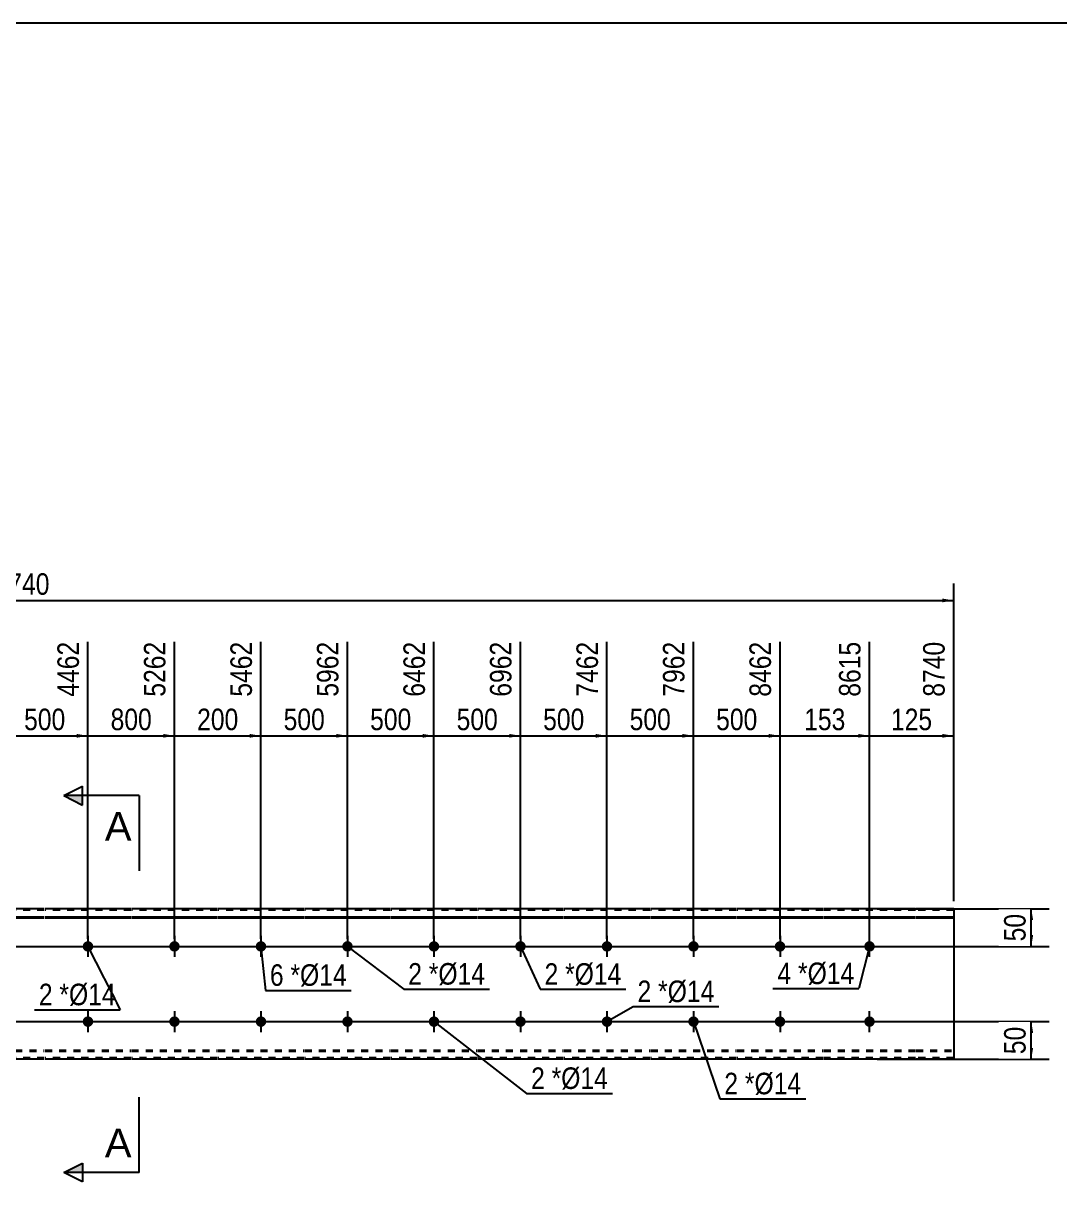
# Model space of a CAD drawing. Header units: millimetres. Extents: x -70 to 333, y -149 to 128.
# Drawn here: x 124 to 261.8, y -26.3 to 127.8 of the extents above; entities that cross this region are included whole.
import ezdxf

# ---------------------------------------------------------------- set-up
doc = ezdxf.new("R2010")
doc.units = ezdxf.units.MM
doc.linetypes.add('DXK_LINE_DOT1', pattern=[1.8814, 0.9407, -0.9407])
doc.styles.add('Arial', font='ARIAL.TTF', dxfattribs={"height": 0.2})
doc.styles.add('Arial Narrow', font='ARIALN.TTF', dxfattribs={"height": 0.2})

# ---------------------------------------------------------------- blocks, each defined once
blk = doc.blocks.new('Unknown-629093119-1864')
at = {"color": 5, "linetype": 'Continuous'}
blk.add_line((332.8, 127.75), (-67.2, 127.75), dxfattribs=at)
blk = doc.blocks.new('Part-629093119-1218 - 1203')
at = {"color": 2, "linetype": 'Continuous'}
for p, q in [((126.8, 10), (115.4, 10)), ((138.3, 10), (126.9, 10)), ((149.8, 10), (138.4, 10)), ((161.3, 10), (149.9, 10)), ((172.8, 10), (161.4, 10)), ((184.3, 10), (172.9, 10)), ((195.8, 10), (184.4, 10)), ((207.3, 10), (195.9, 10)), ((218.8, 10), (207.4, 10)), ((230.3, 10), (218.9, 10)), ((242.59, 10), (230.4, 10)), ((247.69, 10), (242.69, 10)), ((247.69, 10), (247.69, -10)), ((115.4, 8.94), (126.8, 8.94)), ((115.4, 8.81), (126.8, 8.81)), ((126.9, 8.94), (138.3, 8.94)), ((126.9, 8.81), (138.3, 8.81)), ((138.4, 8.94), (149.8, 8.94)), ((138.4, 8.81), (149.8, 8.81)), ((149.9, 8.94), (161.3, 8.94)), ((149.9, 8.81), (161.3, 8.81)), ((161.4, 8.94), (172.8, 8.94)), ((161.4, 8.81), (172.8, 8.81)), ((172.9, 8.94), (184.3, 8.94)), ((172.9, 8.81), (184.3, 8.81)), ((184.4, 8.94), (195.8, 8.94)), ((184.4, 8.81), (195.8, 8.81)), ((195.9, 8.94), (207.3, 8.94)), ((195.9, 8.81), (207.3, 8.81)), ((207.4, 8.94), (218.8, 8.94)), ((207.4, 8.81), (218.8, 8.81)), ((218.9, 8.94), (230.3, 8.94)), ((218.9, 8.81), (230.3, 8.81)), ((230.4, 8.94), (242.59, 8.94)), ((230.4, 8.81), (242.59, 8.81)), ((242.69, 8.94), (247.69, 8.94)), ((242.69, 8.81), (247.69, 8.81)), ((126.8, -10), (115.4, -10)), ((138.3, -10), (126.9, -10)), ((149.8, -10), (138.4, -10)), ((161.3, -10), (149.9, -10)), ((172.8, -10), (161.4, -10)), ((184.3, -10), (172.9, -10)), ((195.8, -10), (184.4, -10)), ((207.3, -10), (195.9, -10)), ((218.8, -10), (207.4, -10)), ((230.3, -10), (218.9, -10)), ((242.59, -10), (230.4, -10)), ((247.69, -10), (242.69, -10))]:
    blk.add_line(p, q, dxfattribs=at)
at = {"color": 7, "linetype": 'DXK_LINE_DOT1'}
for p, q in [((126.8, 9.82), (115.4, 9.82)), ((138.3, 9.82), (126.9, 9.82)), ((149.8, 9.82), (138.4, 9.82)), ((161.3, 9.82), (149.9, 9.82)), ((172.8, 9.82), (161.4, 9.82)), ((184.3, 9.82), (172.9, 9.82)), ((195.8, 9.82), (184.4, 9.82)), ((207.3, 9.82), (195.9, 9.82)), ((218.8, 9.82), (207.4, 9.82)), ((230.3, 9.82), (218.9, 9.82)), ((242.59, 9.82), (230.4, 9.82)), ((247.69, 9.82), (242.69, 9.82)), ((115.4, -8.81), (126.8, -8.81)), ((115.4, -8.94), (126.8, -8.94)), ((126.9, -8.81), (138.3, -8.81)), ((126.9, -8.94), (138.3, -8.94)), ((138.4, -8.81), (149.8, -8.81)), ((138.4, -8.94), (149.8, -8.94)), ((149.9, -8.81), (161.3, -8.81)), ((149.9, -8.94), (161.3, -8.94)), ((161.4, -8.81), (172.8, -8.81)), ((161.4, -8.94), (172.8, -8.94)), ((172.9, -8.81), (184.3, -8.81)), ((172.9, -8.94), (184.3, -8.94)), ((184.4, -8.81), (195.8, -8.81)), ((184.4, -8.94), (195.8, -8.94)), ((195.9, -8.81), (207.3, -8.81)), ((195.9, -8.94), (207.3, -8.94)), ((207.4, -8.81), (218.8, -8.81)), ((207.4, -8.94), (218.8, -8.94)), ((218.9, -8.81), (230.3, -8.81)), ((218.9, -8.94), (230.3, -8.94)), ((230.4, -8.81), (242.59, -8.81)), ((230.4, -8.94), (242.59, -8.94)), ((242.69, -8.81), (247.69, -8.81)), ((242.69, -8.94), (247.69, -8.94)), ((126.8, -9.82), (115.4, -9.82)), ((138.3, -9.82), (126.9, -9.82)), ((149.8, -9.82), (138.4, -9.82)), ((161.3, -9.82), (149.9, -9.82)), ((172.8, -9.82), (161.4, -9.82)), ((184.3, -9.82), (172.9, -9.82)), ((195.8, -9.82), (184.4, -9.82)), ((207.3, -9.82), (195.9, -9.82)), ((218.8, -9.82), (207.4, -9.82)), ((230.3, -9.82), (218.9, -9.82)), ((242.59, -9.82), (230.4, -9.82)), ((247.69, -9.82), (242.69, -9.82))]:
    blk.add_line(p, q, dxfattribs=at)
blk = doc.blocks.new('Bolt-629093119-1219 - 1203')
at = {"linetype": 'Continuous'}
for points in [[(144.8, 5, -1), (143.4, 5, -1)], [(144.8, -5, -1), (143.4, -5, -1)]]:
    blk.add_hatch(color=3, dxfattribs=at).paths.add_polyline_path(points)
at = {"color": 3, "linetype": 'Continuous'}
for p, q in [((144.1, 6.4), (144.1, 3.6)), ((142.7, 5), (145.5, 5)), ((144.1, -3.6), (144.1, -6.4)), ((142.7, -5), (145.5, -5))]:
    blk.add_line(p, q, dxfattribs=at)
blk = doc.blocks.new('Bolt-629093119-1220 - 1203')
at = {"linetype": 'Continuous'}
for points in [[(144.8, 5, -1), (143.4, 5, -1)], [(144.8, -5, -1), (143.4, -5, -1)]]:
    blk.add_hatch(color=3, dxfattribs=at).paths.add_polyline_path(points)
at = {"color": 3, "linetype": 'Continuous'}
for p, q in [((144.1, 6.4), (144.1, 3.6)), ((142.7, 5), (145.5, 5)), ((144.1, -3.6), (144.1, -6.4)), ((142.7, -5), (145.5, -5))]:
    blk.add_line(p, q, dxfattribs=at)
blk = doc.blocks.new('Bolt-629093119-1221 - 1203')
at = {"linetype": 'Continuous'}
for points in [[(235.8, 5, -1), (237.2, 5, -1)], [(235.8, -5, -1), (237.2, -5, -1)]]:
    blk.add_hatch(color=3, dxfattribs=at).paths.add_polyline_path(points)
at = {"color": 3, "linetype": 'Continuous'}
for p, q in [((236.5, 3.6), (236.5, 6.4)), ((235.1, 5), (237.9, 5)), ((236.5, -6.4), (236.5, -3.6)), ((235.1, -5), (237.9, -5))]:
    blk.add_line(p, q, dxfattribs=at)
blk = doc.blocks.new('Bolt-629093119-1228 - 1203')
at = {"linetype": 'Continuous'}
for points in [[(156.3, 5, -1), (154.9, 5, -1)], [(156.3, -5, -1), (154.9, -5, -1)]]:
    blk.add_hatch(color=3, dxfattribs=at).paths.add_polyline_path(points)
at = {"color": 3, "linetype": 'Continuous'}
for p, q in [((155.6, 6.4), (155.6, 3.6)), ((154.2, 5), (157, 5)), ((155.6, -3.6), (155.6, -6.4)), ((154.2, -5), (157, -5))]:
    blk.add_line(p, q, dxfattribs=at)
blk = doc.blocks.new('Bolt-629093119-1229 - 1203')
at = {"linetype": 'Continuous'}
for points in [[(167.8, 5, -1), (166.4, 5, -1)], [(167.8, -5, -1), (166.4, -5, -1)]]:
    blk.add_hatch(color=3, dxfattribs=at).paths.add_polyline_path(points)
at = {"color": 3, "linetype": 'Continuous'}
for p, q in [((167.1, 6.4), (167.1, 3.6)), ((165.7, 5), (168.5, 5)), ((167.1, -3.6), (167.1, -6.4)), ((165.7, -5), (168.5, -5))]:
    blk.add_line(p, q, dxfattribs=at)
blk = doc.blocks.new('Bolt-629093119-1230 - 1203')
at = {"linetype": 'Continuous'}
for points in [[(179.3, 5, -1), (177.9, 5, -1)], [(179.3, -5, -1), (177.9, -5, -1)]]:
    blk.add_hatch(color=3, dxfattribs=at).paths.add_polyline_path(points)
at = {"color": 3, "linetype": 'Continuous'}
for p, q in [((178.6, 6.4), (178.6, 3.6)), ((177.2, 5), (180, 5)), ((178.6, -3.6), (178.6, -6.4)), ((177.2, -5), (180, -5))]:
    blk.add_line(p, q, dxfattribs=at)
blk = doc.blocks.new('Bolt-629093119-1231 - 1203')
at = {"linetype": 'Continuous'}
for points in [[(190.8, 5, -1), (189.4, 5, -1)], [(190.8, -5, -1), (189.4, -5, -1)]]:
    blk.add_hatch(color=3, dxfattribs=at).paths.add_polyline_path(points)
at = {"color": 3, "linetype": 'Continuous'}
for p, q in [((190.1, 6.4), (190.1, 3.6)), ((188.7, 5), (191.5, 5)), ((190.1, -3.6), (190.1, -6.4)), ((188.7, -5), (191.5, -5))]:
    blk.add_line(p, q, dxfattribs=at)
blk = doc.blocks.new('Bolt-629093119-1232 - 1203')
at = {"linetype": 'Continuous'}
for points in [[(202.3, 5, -1), (200.9, 5, -1)], [(202.3, -5, -1), (200.9, -5, -1)]]:
    blk.add_hatch(color=3, dxfattribs=at).paths.add_polyline_path(points)
at = {"color": 3, "linetype": 'Continuous'}
for p, q in [((201.6, 6.4), (201.6, 3.6)), ((200.2, 5), (203, 5)), ((201.6, -3.6), (201.6, -6.4)), ((200.2, -5), (203, -5))]:
    blk.add_line(p, q, dxfattribs=at)
blk = doc.blocks.new('Bolt-629093119-1233 - 1203')
at = {"linetype": 'Continuous'}
for points in [[(213.8, 5, -1), (212.4, 5, -1)], [(213.8, -5, -1), (212.4, -5, -1)]]:
    blk.add_hatch(color=3, dxfattribs=at).paths.add_polyline_path(points)
at = {"color": 3, "linetype": 'Continuous'}
for p, q in [((213.1, 6.4), (213.1, 3.6)), ((211.7, 5), (214.5, 5)), ((213.1, -3.6), (213.1, -6.4)), ((211.7, -5), (214.5, -5))]:
    blk.add_line(p, q, dxfattribs=at)
blk = doc.blocks.new('Bolt-629093119-1234 - 1203')
at = {"linetype": 'Continuous'}
for points in [[(225.3, 5, -1), (223.9, 5, -1)], [(225.3, -5, -1), (223.9, -5, -1)]]:
    blk.add_hatch(color=3, dxfattribs=at).paths.add_polyline_path(points)
at = {"color": 3, "linetype": 'Continuous'}
for p, q in [((224.6, 6.4), (224.6, 3.6)), ((223.2, 5), (226, 5)), ((224.6, -3.6), (224.6, -6.4)), ((223.2, -5), (226, -5))]:
    blk.add_line(p, q, dxfattribs=at)
blk = doc.blocks.new('Bolt-629093119-1235 - 1203')
at = {"linetype": 'Continuous'}
for points in [[(133.3, 5, -1), (131.9, 5, -1)], [(133.3, -5, -1), (131.9, -5, -1)]]:
    blk.add_hatch(color=3, dxfattribs=at).paths.add_polyline_path(points)
at = {"color": 3, "linetype": 'Continuous'}
for p, q in [((132.6, 6.4), (132.6, 3.6)), ((131.2, 5), (134, 5)), ((132.6, -3.6), (132.6, -6.4)), ((131.2, -5), (134, -5))]:
    blk.add_line(p, q, dxfattribs=at)
blk = doc.blocks.new('StraightDimension-629093119-1293 - 1203')
at = {"linetype": 'Continuous'}
blk.add_hatch(color=7, dxfattribs=at).paths.add_polyline_path([(223.1, 33.25), (224.6, 33), (223.1, 32.75)])
at = {"color": 7, "linetype": 'Continuous'}
for p, q in [((213.1, 6), (213.1, 45.51)), ((224.6, 6), (224.6, 45.51)), ((213.1, 33), (224.6, 33))]:
    blk.add_line(p, q, dxfattribs=at)
at = {"color": 0}
blk.add_wipeout([(222.19, 33.15), (222.19, 37.35), (215.51, 37.35), (215.51, 33.15)], dxfattribs=at)
at = {"color": 3, "style": 'Arial Narrow'}
blk.add_text('500', height=2.863, dxfattribs=at).set_placement((216.11, 33.75))
at = {"color": 0, "linetype": 'Continuous'}
blk.add_wipeout([(224, 46.11), (219.8, 46.11), (219.8, 37.6), (224, 37.6)], dxfattribs=at)
at = {"color": 3, "linetype": 'Continuous', "style": 'Arial Narrow'}
blk.add_text('8462', height=2.863, rotation=90.0002, dxfattribs=at).set_placement((223.4, 38.2))
blk = doc.blocks.new('StraightDimension-629093119-1297 - 1203')
at = {"linetype": 'Continuous'}
blk.add_hatch(color=7, dxfattribs=at).paths.add_polyline_path([(177.1, 33.25), (178.6, 33), (177.1, 32.75)])
at = {"color": 7, "linetype": 'Continuous'}
for p, q in [((167.1, 6), (167.1, 45.51)), ((178.6, 6), (178.6, 45.51)), ((167.1, 33), (178.6, 33))]:
    blk.add_line(p, q, dxfattribs=at)
at = {"color": 0}
blk.add_wipeout([(176.19, 33.15), (176.19, 37.35), (169.51, 37.35), (169.51, 33.15)], dxfattribs=at)
at = {"color": 3, "style": 'Arial Narrow'}
blk.add_text('500', height=2.863, dxfattribs=at).set_placement((170.11, 33.75))
at = {"color": 0, "linetype": 'Continuous'}
blk.add_wipeout([(178, 46.11), (173.8, 46.11), (173.8, 37.6), (178, 37.6)], dxfattribs=at)
at = {"color": 3, "linetype": 'Continuous', "style": 'Arial Narrow'}
blk.add_text('6462', height=2.863, rotation=90.0002, dxfattribs=at).set_placement((177.4, 38.2))
blk = doc.blocks.new('StraightDimension-629093119-1292 - 1203')
at = {"linetype": 'Continuous'}
blk.add_hatch(color=7, dxfattribs=at).paths.add_polyline_path([(235, 33.25), (236.5, 33), (235, 32.75)])
at = {"color": 7, "linetype": 'Continuous'}
for p, q in [((224.6, 6), (224.6, 45.51)), ((236.5, 6), (236.5, 45.51)), ((224.6, 33), (236.5, 33))]:
    blk.add_line(p, q, dxfattribs=at)
at = {"color": 0}
blk.add_wipeout([(233.89, 33.15), (233.89, 37.35), (227.21, 37.35), (227.21, 33.15)], dxfattribs=at)
at = {"color": 3, "style": 'Arial Narrow'}
blk.add_text('153', height=2.863, dxfattribs=at).set_placement((227.81, 33.75))
at = {"color": 0, "linetype": 'Continuous'}
blk.add_wipeout([(235.9, 46.11), (231.7, 46.11), (231.7, 37.6), (235.9, 37.6)], dxfattribs=at)
at = {"color": 3, "linetype": 'Continuous', "style": 'Arial Narrow'}
blk.add_text('8615', height=2.863, rotation=90.0002, dxfattribs=at).set_placement((235.3, 38.2))
blk = doc.blocks.new('StraightDimension-629093119-1291 - 1203')
at = {"linetype": 'Continuous'}
blk.add_hatch(color=7, dxfattribs=at).paths.add_polyline_path([(246.19, 33.25), (247.69, 33), (246.19, 32.75)])
at = {"color": 7, "linetype": 'Continuous'}
for p, q in [((236.5, 6), (236.5, 45.51)), ((247.69, 11), (247.69, 45.51)), ((236.5, 33), (247.69, 33))]:
    blk.add_line(p, q, dxfattribs=at)
at = {"color": 0}
blk.add_wipeout([(245.44, 33.15), (245.44, 37.35), (238.75, 37.35), (238.75, 33.15)], dxfattribs=at)
at = {"color": 3, "style": 'Arial Narrow'}
blk.add_text('125', height=2.863, dxfattribs=at).set_placement((239.35, 33.75))
at = {"color": 0, "linetype": 'Continuous'}
blk.add_wipeout([(247.09, 46.11), (242.89, 46.11), (242.89, 37.6), (247.09, 37.6)], dxfattribs=at)
at = {"color": 3, "linetype": 'Continuous', "style": 'Arial Narrow'}
blk.add_text('8740', height=2.863, rotation=90.0002, dxfattribs=at).set_placement((246.49, 38.2))
blk = doc.blocks.new('StraightDimension-629093119-1301 - 1203')
at = {"linetype": 'Continuous'}
blk.add_hatch(color=7, dxfattribs=at).paths.add_polyline_path([(131.1, 33.25), (132.6, 33), (131.1, 32.75)])
at = {"color": 7, "linetype": 'Continuous'}
for p, q in [((121.1, 6), (121.1, 45.51)), ((132.6, 6), (132.6, 45.51)), ((121.1, 33), (132.6, 33))]:
    blk.add_line(p, q, dxfattribs=at)
at = {"color": 0}
blk.add_wipeout([(130.19, 33.15), (130.19, 37.35), (123.51, 37.35), (123.51, 33.15)], dxfattribs=at)
at = {"color": 3, "style": 'Arial Narrow'}
blk.add_text('500', height=2.863, dxfattribs=at).set_placement((124.11, 33.75))
at = {"color": 0, "linetype": 'Continuous'}
blk.add_wipeout([(132, 46.11), (127.8, 46.11), (127.8, 37.6), (132, 37.6)], dxfattribs=at)
at = {"color": 3, "linetype": 'Continuous', "style": 'Arial Narrow'}
blk.add_text('4462', height=2.863, rotation=90.0002, dxfattribs=at).set_placement((131.4, 38.2))
blk = doc.blocks.new('StraightDimension-629093119-1300 - 1203')
at = {"linetype": 'Continuous'}
blk.add_hatch(color=7, dxfattribs=at).paths.add_polyline_path([(142.6, 33.25), (144.1, 33), (142.6, 32.75)])
at = {"color": 7, "linetype": 'Continuous'}
for p, q in [((132.6, 6), (132.6, 45.51)), ((144.1, 6), (144.1, 45.51)), ((132.6, 33), (144.1, 33))]:
    blk.add_line(p, q, dxfattribs=at)
at = {"color": 0}
blk.add_wipeout([(141.69, 33.15), (141.69, 37.35), (135.01, 37.35), (135.01, 33.15)], dxfattribs=at)
at = {"color": 3, "style": 'Arial Narrow'}
blk.add_text('800', height=2.863, dxfattribs=at).set_placement((135.61, 33.75))
at = {"color": 0, "linetype": 'Continuous'}
blk.add_wipeout([(143.5, 46.11), (139.3, 46.11), (139.3, 37.6), (143.5, 37.6)], dxfattribs=at)
at = {"color": 3, "linetype": 'Continuous', "style": 'Arial Narrow'}
blk.add_text('5262', height=2.863, rotation=90.0002, dxfattribs=at).set_placement((142.9, 38.2))
blk = doc.blocks.new('StraightDimension-629093119-1299 - 1203')
at = {"linetype": 'Continuous'}
blk.add_hatch(color=7, dxfattribs=at).paths.add_polyline_path([(154.1, 33.25), (155.6, 33), (154.1, 32.75)])
at = {"color": 7, "linetype": 'Continuous'}
for p, q in [((144.1, 6), (144.1, 45.51)), ((155.6, 6), (155.6, 45.51)), ((144.1, 33), (155.6, 33))]:
    blk.add_line(p, q, dxfattribs=at)
at = {"color": 0}
blk.add_wipeout([(153.19, 33.15), (153.19, 37.35), (146.51, 37.35), (146.51, 33.15)], dxfattribs=at)
at = {"color": 3, "style": 'Arial Narrow'}
blk.add_text('200', height=2.863, dxfattribs=at).set_placement((147.11, 33.75))
at = {"color": 0, "linetype": 'Continuous'}
blk.add_wipeout([(155, 46.11), (150.8, 46.11), (150.8, 37.6), (155, 37.6)], dxfattribs=at)
at = {"color": 3, "linetype": 'Continuous', "style": 'Arial Narrow'}
blk.add_text('5462', height=2.863, rotation=90.0002, dxfattribs=at).set_placement((154.4, 38.2))
blk = doc.blocks.new('StraightDimension-629093119-1294 - 1203')
at = {"linetype": 'Continuous'}
blk.add_hatch(color=7, dxfattribs=at).paths.add_polyline_path([(211.6, 33.25), (213.1, 33), (211.6, 32.75)])
at = {"color": 7, "linetype": 'Continuous'}
for p, q in [((201.6, 6), (201.6, 45.51)), ((213.1, 6), (213.1, 45.51)), ((201.6, 33), (213.1, 33))]:
    blk.add_line(p, q, dxfattribs=at)
at = {"color": 0}
blk.add_wipeout([(210.69, 33.15), (210.69, 37.35), (204.01, 37.35), (204.01, 33.15)], dxfattribs=at)
at = {"color": 3, "style": 'Arial Narrow'}
blk.add_text('500', height=2.863, dxfattribs=at).set_placement((204.61, 33.75))
at = {"color": 0, "linetype": 'Continuous'}
blk.add_wipeout([(212.5, 46.11), (208.3, 46.11), (208.3, 37.6), (212.5, 37.6)], dxfattribs=at)
at = {"color": 3, "linetype": 'Continuous', "style": 'Arial Narrow'}
blk.add_text('7962', height=2.863, rotation=90.0002, dxfattribs=at).set_placement((211.9, 38.2))
blk = doc.blocks.new('StraightDimension-629093119-1380 - 1203')
at = {"linetype": 'Continuous'}
for points in [[(257.75, 8.5), (258, 10), (258.25, 8.5)], [(258.25, 6.5), (258, 5), (257.75, 6.5)]]:
    blk.add_hatch(color=7, dxfattribs=at).paths.add_polyline_path(points)
at = {"color": 7, "linetype": 'Continuous'}
for p, q in [((237.5, 10), (260.4, 10)), ((258, 5), (258, 10)), ((15, 5), (260.4, 5))]:
    blk.add_line(p, q, dxfattribs=at)
at = {"color": 0}
blk.add_wipeout([(257.85, 9.93), (253.65, 9.93), (253.65, 5.07), (257.85, 5.07)], dxfattribs=at)
at = {"color": 3, "style": 'Arial Narrow'}
blk.add_text('50', height=2.863, rotation=90.0002, dxfattribs=at).set_placement((257.25, 5.67))
blk = doc.blocks.new('StraightDimension-629093119-1295 - 1203')
at = {"linetype": 'Continuous'}
blk.add_hatch(color=7, dxfattribs=at).paths.add_polyline_path([(200.1, 33.25), (201.6, 33), (200.1, 32.75)])
at = {"color": 7, "linetype": 'Continuous'}
for p, q in [((190.1, 6), (190.1, 45.51)), ((201.6, 6), (201.6, 45.51)), ((190.1, 33), (201.6, 33))]:
    blk.add_line(p, q, dxfattribs=at)
at = {"color": 0}
blk.add_wipeout([(199.19, 33.15), (199.19, 37.35), (192.51, 37.35), (192.51, 33.15)], dxfattribs=at)
at = {"color": 3, "style": 'Arial Narrow'}
blk.add_text('500', height=2.863, dxfattribs=at).set_placement((193.11, 33.75))
at = {"color": 0, "linetype": 'Continuous'}
blk.add_wipeout([(201, 46.11), (196.8, 46.11), (196.8, 37.6), (201, 37.6)], dxfattribs=at)
at = {"color": 3, "linetype": 'Continuous', "style": 'Arial Narrow'}
blk.add_text('7462', height=2.863, rotation=90.0002, dxfattribs=at).set_placement((200.4, 38.2))
blk = doc.blocks.new('StraightDimension-629093119-1296 - 1203')
at = {"linetype": 'Continuous'}
blk.add_hatch(color=7, dxfattribs=at).paths.add_polyline_path([(188.6, 33.25), (190.1, 33), (188.6, 32.75)])
at = {"color": 7, "linetype": 'Continuous'}
for p, q in [((178.6, 6), (178.6, 45.51)), ((190.1, 6), (190.1, 45.51)), ((178.6, 33), (190.1, 33))]:
    blk.add_line(p, q, dxfattribs=at)
at = {"color": 0}
blk.add_wipeout([(187.69, 33.15), (187.69, 37.35), (181.01, 37.35), (181.01, 33.15)], dxfattribs=at)
at = {"color": 3, "style": 'Arial Narrow'}
blk.add_text('500', height=2.863, dxfattribs=at).set_placement((181.61, 33.75))
at = {"color": 0, "linetype": 'Continuous'}
blk.add_wipeout([(189.5, 46.11), (185.3, 46.11), (185.3, 37.6), (189.5, 37.6)], dxfattribs=at)
at = {"color": 3, "linetype": 'Continuous', "style": 'Arial Narrow'}
blk.add_text('6962', height=2.863, rotation=90.0002, dxfattribs=at).set_placement((188.9, 38.2))
blk = doc.blocks.new('StraightDimension-629093119-1298 - 1203')
at = {"linetype": 'Continuous'}
blk.add_hatch(color=7, dxfattribs=at).paths.add_polyline_path([(165.6, 33.25), (167.1, 33), (165.6, 32.75)])
at = {"color": 7, "linetype": 'Continuous'}
for p, q in [((155.6, 6), (155.6, 45.51)), ((167.1, 6), (167.1, 45.51)), ((155.6, 33), (167.1, 33))]:
    blk.add_line(p, q, dxfattribs=at)
at = {"color": 0}
blk.add_wipeout([(164.69, 33.15), (164.69, 37.35), (158.01, 37.35), (158.01, 33.15)], dxfattribs=at)
at = {"color": 3, "style": 'Arial Narrow'}
blk.add_text('500', height=2.863, dxfattribs=at).set_placement((158.61, 33.75))
at = {"color": 0, "linetype": 'Continuous'}
blk.add_wipeout([(166.5, 46.11), (162.3, 46.11), (162.3, 37.6), (166.5, 37.6)], dxfattribs=at)
at = {"color": 3, "linetype": 'Continuous', "style": 'Arial Narrow'}
blk.add_text('5962', height=2.863, rotation=90.0002, dxfattribs=at).set_placement((165.9, 38.2))
blk = doc.blocks.new('StraightDimension-629093119-1396 - 1203')
at = {"linetype": 'Continuous'}
for points in [[(257.75, -6.5), (258, -5), (258.25, -6.5)], [(258.25, -8.5), (258, -10), (257.75, -8.5)]]:
    blk.add_hatch(color=7, dxfattribs=at).paths.add_polyline_path(points)
at = {"color": 7, "linetype": 'Continuous'}
for p, q in [((15, -5), (260.4, -5)), ((258, -10), (258, -5)), ((237.5, -10), (260.4, -10))]:
    blk.add_line(p, q, dxfattribs=at)
at = {"color": 0}
blk.add_wipeout([(257.85, -5.07), (253.65, -5.07), (253.65, -9.93), (257.85, -9.93)], dxfattribs=at)
at = {"color": 3, "style": 'Arial Narrow'}
blk.add_text('50', height=2.863, rotation=90.0002, dxfattribs=at).set_placement((257.25, -9.33))
blk = doc.blocks.new('StraightDimension-629093119-1412 - 1203')
at = {"linetype": 'Continuous'}
blk.add_hatch(color=7, dxfattribs=at).paths.add_polyline_path([(246.19, 51.25), (247.69, 51), (246.19, 50.75)])
at = {"color": 7, "linetype": 'Continuous'}
for p, q in [((247.69, 11), (247.69, 53.25)), ((0, 51), (247.69, 51))]:
    blk.add_line(p, q, dxfattribs=at)
at = {"color": 0}
blk.add_wipeout([(128.1, 51.15), (128.1, 55.35), (119.59, 55.35), (119.59, 51.15)], dxfattribs=at)
at = {"color": 3, "style": 'Arial Narrow'}
blk.add_text('8740', height=2.863, dxfattribs=at).set_placement((120.19, 51.75))
blk = doc.blocks.new('SectionMark-629093119-1289 - 1203')
at = {"linetype": 'Continuous'}
for points in [[(131.89, 25.05), (131.89, 23.8), (129.39, 25.05)], [(131.89, -23.8), (131.89, -25.05), (129.39, -25.05)]]:
    blk.add_hatch(color=30, dxfattribs=at).paths.add_polyline_path(points)
at = {"color": 30, "linetype": 'Continuous'}
for p, q in [((129.39, 25.05), (131.89, 26.3)), ((131.89, 23.8), (131.89, 26.3)), ((139.39, 25.05), (129.39, 25.05)), ((129.39, 25.05), (131.89, 23.8)), ((139.39, 25.05), (139.39, 15.05)), ((139.39, -25.05), (139.39, -15.05)), ((129.39, -25.05), (131.89, -23.8)), ((131.89, -23.8), (131.89, -26.3)), ((139.39, -25.05), (129.39, -25.05)), ((131.89, -26.3), (129.39, -25.05))]:
    blk.add_line(p, q, dxfattribs=at)
at = {"color": 0, "linetype": 'Continuous'}
for points in [[(138.39, 19.05), (138.39, 23.05), (134.84, 23.05), (134.84, 19.05)], [(138.39, -23.05), (138.39, -19.05), (134.84, -19.05), (134.84, -23.05)]]:
    blk.add_wipeout(points, dxfattribs=at)
at = {"color": 96, "linetype": 'Continuous', "style": 'Arial'}
for p in [(134.84, 19.05), (134.84, -23.05)]:
    blk.add_text('A', height=3.82, dxfattribs=at).set_placement(p)
blk = doc.blocks.new('MarkSet-629093119-1421 - 1203')
at = {"color": 0}
for points in [[(158.62, -0.24), (158.62, 2.76), (156.79, 2.76), (156.79, -0.24)], [(160.79, -0.24), (160.79, 2.76), (159.52, 2.76), (159.52, -0.24)]]:
    blk.add_wipeout(points, dxfattribs=at)
for points in [[(158.62, -0.24), (158.62, 2.76), (156.79, 2.76), (156.79, -0.24)], [(160.79, -0.24), (160.79, 2.76), (159.52, 2.76), (159.52, -0.24)]]:
    blk.add_wipeout(points, dxfattribs=at)
at = {"color": 7, "linetype": 'Continuous'}
blk.add_line((155.6, 5), (156.19, -0.84), dxfattribs=at)
at = {"color": 3, "style": 'Arial Narrow'}
blk.add_text('6', height=2.86, dxfattribs=at).set_placement((156.79, -0.24))
at = {"color": 0}
blk.add_wipeout([(167.01, -0.24), (167.01, 2.76), (160.79, 2.76), (160.79, -0.24)], dxfattribs=at)
blk.add_wipeout([(167.01, -0.24), (167.01, 2.76), (160.79, 2.76), (160.79, -0.24)], dxfattribs=at)
at = {"color": 7, "linetype": 'Continuous'}
blk.add_line((156.19, -0.84), (167.61, -0.84), dxfattribs=at)
at = {"color": 3, "style": 'Arial Narrow'}
for s, height, p in [('*', 2.86, (159.52, -0.24)), ('Ø14', 2.863, (160.79, -0.24))]:
    blk.add_text(s, height=height, dxfattribs=at).set_placement(p)
blk = doc.blocks.new('MarkSet-629093119-1427 - 1203')
at = {"color": 0}
for points in [[(226.09, -0.01), (226.09, 2.99), (224.26, 2.99), (224.26, -0.01)], [(228.27, -0.01), (228.27, 2.99), (226.99, 2.99), (226.99, -0.01)]]:
    blk.add_wipeout(points, dxfattribs=at)
for points in [[(226.09, -0.01), (226.09, 2.99), (224.26, 2.99), (224.26, -0.01)], [(228.27, -0.01), (228.27, 2.99), (226.99, 2.99), (226.99, -0.01)]]:
    blk.add_wipeout(points, dxfattribs=at)
at = {"color": 3, "style": 'Arial Narrow'}
blk.add_text('4', height=2.86, dxfattribs=at).set_placement((224.26, -0.01))
at = {"color": 0}
blk.add_wipeout([(234.48, -0.01), (234.48, 2.99), (228.27, 2.99), (228.27, -0.01)], dxfattribs=at)
blk.add_wipeout([(234.48, -0.01), (234.48, 2.99), (228.27, 2.99), (228.27, -0.01)], dxfattribs=at)
at = {"color": 7, "linetype": 'Continuous'}
for p in [(236.5, 5), (223.66, -0.61)]:
    blk.add_line(p, (235.08, -0.61), dxfattribs=at)
at = {"color": 3, "style": 'Arial Narrow'}
for s, height, p in [('*', 2.86, (226.99, -0.01)), ('Ø14', 2.863, (228.27, -0.01))]:
    blk.add_text(s, height=height, dxfattribs=at).set_placement(p)
blk = doc.blocks.new('Mark-629093119-1447 - 1203')
at = {"color": 0}
for points in [[(177.01, -0.08), (177.01, 2.92), (175.18, 2.92), (175.18, -0.08)], [(179.18, -0.08), (179.18, 2.92), (177.91, 2.92), (177.91, -0.08)]]:
    blk.add_wipeout(points, dxfattribs=at)
for points in [[(177.01, -0.08), (177.01, 2.92), (175.18, 2.92), (175.18, -0.08)], [(179.18, -0.08), (179.18, 2.92), (177.91, 2.92), (177.91, -0.08)]]:
    blk.add_wipeout(points, dxfattribs=at)
at = {"color": 7, "linetype": 'Continuous'}
blk.add_line((167.1, 5), (174.58, -0.68), dxfattribs=at)
at = {"color": 3, "style": 'Arial Narrow'}
blk.add_text('2', height=2.86, dxfattribs=at).set_placement((175.18, -0.08))
at = {"color": 0}
blk.add_wipeout([(185.4, -0.08), (185.4, 2.92), (179.18, 2.92), (179.18, -0.08)], dxfattribs=at)
blk.add_wipeout([(185.4, -0.08), (185.4, 2.92), (179.18, 2.92), (179.18, -0.08)], dxfattribs=at)
at = {"color": 7, "linetype": 'Continuous'}
blk.add_line((174.58, -0.68), (186, -0.68), dxfattribs=at)
at = {"color": 3, "style": 'Arial Narrow'}
for s, height, p in [('*', 2.86, (177.91, -0.08)), ('Ø14', 2.863, (179.18, -0.08))]:
    blk.add_text(s, height=height, dxfattribs=at).set_placement(p)
blk = doc.blocks.new('Mark-629093119-1448 - 1203')
at = {"color": 0}
for points in [[(193.34, -13.95), (193.34, -10.95), (191.51, -10.95), (191.51, -13.95)], [(195.51, -13.95), (195.51, -10.95), (194.24, -10.95), (194.24, -13.95)]]:
    blk.add_wipeout(points, dxfattribs=at)
for points in [[(193.34, -13.95), (193.34, -10.95), (191.51, -10.95), (191.51, -13.95)], [(195.51, -13.95), (195.51, -10.95), (194.24, -10.95), (194.24, -13.95)]]:
    blk.add_wipeout(points, dxfattribs=at)
at = {"color": 7, "linetype": 'Continuous'}
blk.add_line((178.6, -5), (190.91, -14.55), dxfattribs=at)
at = {"color": 3, "style": 'Arial Narrow'}
blk.add_text('2', height=2.86, dxfattribs=at).set_placement((191.51, -13.95))
at = {"color": 0}
blk.add_wipeout([(201.73, -13.95), (201.73, -10.95), (195.51, -10.95), (195.51, -13.95)], dxfattribs=at)
blk.add_wipeout([(201.73, -13.95), (201.73, -10.95), (195.51, -10.95), (195.51, -13.95)], dxfattribs=at)
at = {"color": 7, "linetype": 'Continuous'}
blk.add_line((190.91, -14.55), (202.33, -14.55), dxfattribs=at)
at = {"color": 3, "style": 'Arial Narrow'}
for s, height, p in [('*', 2.86, (194.24, -13.95)), ('Ø14', 2.863, (195.51, -13.95))]:
    blk.add_text(s, height=height, dxfattribs=at).set_placement(p)
blk = doc.blocks.new('Mark-629093119-1449 - 1203')
at = {"color": 0}
for points in [[(195.13, -0.1), (195.13, 2.9), (193.3, 2.9), (193.3, -0.1)], [(197.3, -0.1), (197.3, 2.9), (196.03, 2.9), (196.03, -0.1)]]:
    blk.add_wipeout(points, dxfattribs=at)
for points in [[(195.13, -0.1), (195.13, 2.9), (193.3, 2.9), (193.3, -0.1)], [(197.3, -0.1), (197.3, 2.9), (196.03, 2.9), (196.03, -0.1)]]:
    blk.add_wipeout(points, dxfattribs=at)
at = {"color": 7, "linetype": 'Continuous'}
blk.add_line((190.1, 5), (192.7, -0.7), dxfattribs=at)
at = {"color": 3, "style": 'Arial Narrow'}
blk.add_text('2', height=2.86, dxfattribs=at).set_placement((193.3, -0.1))
at = {"color": 0}
blk.add_wipeout([(203.52, -0.1), (203.52, 2.9), (197.3, 2.9), (197.3, -0.1)], dxfattribs=at)
blk.add_wipeout([(203.52, -0.1), (203.52, 2.9), (197.3, 2.9), (197.3, -0.1)], dxfattribs=at)
at = {"color": 7, "linetype": 'Continuous'}
blk.add_line((192.7, -0.7), (204.12, -0.7), dxfattribs=at)
at = {"color": 3, "style": 'Arial Narrow'}
for s, height, p in [('*', 2.86, (196.03, -0.1)), ('Ø14', 2.863, (197.3, -0.1))]:
    blk.add_text(s, height=height, dxfattribs=at).set_placement(p)
blk = doc.blocks.new('Mark-629093119-1450 - 1203')
at = {"color": 0}
for points in [[(207.49, -2.4), (207.49, 0.6), (205.66, 0.6), (205.66, -2.4)], [(209.67, -2.4), (209.67, 0.6), (208.39, 0.6), (208.39, -2.4)]]:
    blk.add_wipeout(points, dxfattribs=at)
for points in [[(207.49, -2.4), (207.49, 0.6), (205.66, 0.6), (205.66, -2.4)], [(209.67, -2.4), (209.67, 0.6), (208.39, 0.6), (208.39, -2.4)]]:
    blk.add_wipeout(points, dxfattribs=at)
at = {"color": 7, "linetype": 'Continuous'}
blk.add_line((201.6, -5), (205.06, -3), dxfattribs=at)
at = {"color": 3, "style": 'Arial Narrow'}
blk.add_text('2', height=2.86, dxfattribs=at).set_placement((205.66, -2.4))
at = {"color": 0}
blk.add_wipeout([(215.88, -2.4), (215.88, 0.6), (209.67, 0.6), (209.67, -2.4)], dxfattribs=at)
blk.add_wipeout([(215.88, -2.4), (215.88, 0.6), (209.67, 0.6), (209.67, -2.4)], dxfattribs=at)
at = {"color": 7, "linetype": 'Continuous'}
blk.add_line((205.06, -3), (216.48, -3), dxfattribs=at)
at = {"color": 3, "style": 'Arial Narrow'}
for s, height, p in [('*', 2.86, (208.39, -2.4)), ('Ø14', 2.863, (209.67, -2.4))]:
    blk.add_text(s, height=height, dxfattribs=at).set_placement(p)
blk = doc.blocks.new('Mark-629093119-1451 - 1203')
at = {"color": 0}
for points in [[(219.03, -14.66), (219.03, -11.66), (217.2, -11.66), (217.2, -14.66)], [(221.21, -14.66), (221.21, -11.66), (219.93, -11.66), (219.93, -14.66)]]:
    blk.add_wipeout(points, dxfattribs=at)
for points in [[(219.03, -14.66), (219.03, -11.66), (217.2, -11.66), (217.2, -14.66)], [(221.21, -14.66), (221.21, -11.66), (219.93, -11.66), (219.93, -14.66)]]:
    blk.add_wipeout(points, dxfattribs=at)
at = {"color": 7, "linetype": 'Continuous'}
blk.add_line((213.1, -5), (216.6, -15.26), dxfattribs=at)
at = {"color": 3, "style": 'Arial Narrow'}
blk.add_text('2', height=2.86, dxfattribs=at).set_placement((217.2, -14.66))
at = {"color": 0}
blk.add_wipeout([(227.42, -14.66), (227.42, -11.66), (221.21, -11.66), (221.21, -14.66)], dxfattribs=at)
blk.add_wipeout([(227.42, -14.66), (227.42, -11.66), (221.21, -11.66), (221.21, -14.66)], dxfattribs=at)
at = {"color": 7, "linetype": 'Continuous'}
blk.add_line((216.6, -15.26), (228.02, -15.26), dxfattribs=at)
at = {"color": 3, "style": 'Arial Narrow'}
for s, height, p in [('*', 2.86, (219.93, -14.66)), ('Ø14', 2.863, (221.21, -14.66))]:
    blk.add_text(s, height=height, dxfattribs=at).set_placement(p)
blk = doc.blocks.new('Mark-629093119-1452 - 1203')
at = {"color": 0}
for points in [[(127.9, -2.82), (127.9, 0.18), (126.08, 0.18), (126.08, -2.82)], [(130.08, -2.82), (130.08, 0.18), (128.8, 0.18), (128.8, -2.82)]]:
    blk.add_wipeout(points, dxfattribs=at)
for points in [[(127.9, -2.82), (127.9, 0.18), (126.08, 0.18), (126.08, -2.82)], [(130.08, -2.82), (130.08, 0.18), (128.8, 0.18), (128.8, -2.82)]]:
    blk.add_wipeout(points, dxfattribs=at)
at = {"color": 3, "style": 'Arial Narrow'}
blk.add_text('2', height=2.86, dxfattribs=at).set_placement((126.08, -2.82))
at = {"color": 0}
blk.add_wipeout([(136.3, -2.82), (136.3, 0.18), (130.08, 0.18), (130.08, -2.82)], dxfattribs=at)
blk.add_wipeout([(136.3, -2.82), (136.3, 0.18), (130.08, 0.18), (130.08, -2.82)], dxfattribs=at)
at = {"color": 7, "linetype": 'Continuous'}
for p in [(132.6, 5), (125.48, -3.42)]:
    blk.add_line(p, (136.9, -3.42), dxfattribs=at)
at = {"color": 3, "style": 'Arial Narrow'}
for s, height, p in [('*', 2.86, (128.8, -2.82)), ('Ø14', 2.863, (130.08, -2.82))]:
    blk.add_text(s, height=height, dxfattribs=at).set_placement(p)

msp = doc.modelspace()

# ---------------------------------------------------------------- block references
for name in ['Unknown-629093119-1864', 'Part-629093119-1218 - 1203', 'Bolt-629093119-1235 - 1203', 'Bolt-629093119-1219 - 1203', 'Bolt-629093119-1220 - 1203', 'Bolt-629093119-1228 - 1203', 'Bolt-629093119-1229 - 1203', 'Bolt-629093119-1230 - 1203', 'Bolt-629093119-1231 - 1203', 'Bolt-629093119-1232 - 1203', 'Bolt-629093119-1233 - 1203', 'Bolt-629093119-1234 - 1203', 'Bolt-629093119-1221 - 1203']:
    msp.add_blockref(name, (0, 0))

# ---------------------------------------------------------------- next in the draw order: block references
for name in ['StraightDimension-629093119-1301 - 1203', 'StraightDimension-629093119-1297 - 1203', 'StraightDimension-629093119-1293 - 1203', 'StraightDimension-629093119-1396 - 1203']:
    msp.add_blockref(name, (0, 0))

# ---------------------------------------------------------------- next in the draw order: block references
for name in ['StraightDimension-629093119-1300 - 1203', 'StraightDimension-629093119-1294 - 1203', 'StraightDimension-629093119-1292 - 1203', 'Mark-629093119-1448 - 1203']:
    msp.add_blockref(name, (0, 0))

# ---------------------------------------------------------------- next in the draw order: block references
for name in ['StraightDimension-629093119-1299 - 1203', 'StraightDimension-629093119-1291 - 1203']:
    msp.add_blockref(name, (0, 0))

# ---------------------------------------------------------------- next in the draw order: block references
msp.add_blockref('StraightDimension-629093119-1380 - 1203', (0, 0))

# ---------------------------------------------------------------- next in the draw order: block references
for name in ['StraightDimension-629093119-1298 - 1203', 'StraightDimension-629093119-1295 - 1203', 'MarkSet-629093119-1421 - 1203', 'Mark-629093119-1449 - 1203', 'MarkSet-629093119-1427 - 1203']:
    msp.add_blockref(name, (0, 0))

# ---------------------------------------------------------------- next in the draw order: block references
for name in ['StraightDimension-629093119-1296 - 1203', 'Mark-629093119-1447 - 1203', 'Mark-629093119-1450 - 1203']:
    msp.add_blockref(name, (0, 0))

# ---------------------------------------------------------------- next in the draw order: block references
for name in ['StraightDimension-629093119-1412 - 1203', 'Mark-629093119-1451 - 1203']:
    msp.add_blockref(name, (0, 0))

# ---------------------------------------------------------------- next in the draw order: block references
msp.add_blockref('SectionMark-629093119-1289 - 1203', (0, 0))

# ---------------------------------------------------------------- next in the draw order: block references
msp.add_blockref('Mark-629093119-1452 - 1203', (0, 0))

doc.saveas('drawing.dxf')
